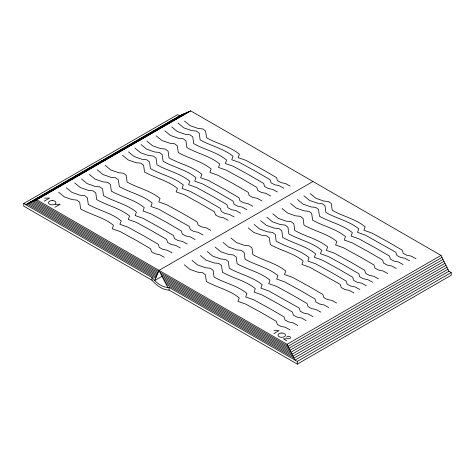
<?xml version="1.0" encoding="UTF-8"?>
<svg xmlns="http://www.w3.org/2000/svg" width="475" height="475" viewBox="0 0 475 475"><rect width="100%" height="100%" fill="white"/><g stroke="black" fill="none" stroke-linecap="round" stroke-linejoin="round"><path stroke-width="0.71" d="M312.978 181.492L159.036 270.37L154.678 280.547A23.827 13.757 60 0 0 167.758 287.428L169.076 287.381L297.308 361.416L451.25 272.537L451.25 275.227L297.308 364.105L169.076 290.071A27.016 15.598 60 0 1 151.982 280.202L23.75 206.168L23.75 203.478L177.692 114.6L179.71 115.763L190.701 110.895L441.014 255.413L448.958 271.213L451.25 272.537M179.71 115.763L25.769 204.642L36.753 199.773L190.701 110.895M181.082 115.158L27.14 204.036L155.663 278.237M182.459 114.546L28.512 203.425L156.144 277.115M183.831 113.941L29.889 202.819L156.631 275.987M185.203 113.329L31.261 202.208L157.112 274.865M186.58 112.723L32.633 201.602L157.593 273.743M187.952 112.112L34.01 200.99L158.074 272.62M189.323 111.506L35.382 200.385L158.555 271.498M44.288 201.133L49.566 198.081L44.519 198.146M54.91 207.266L60.188 204.214L55.278 204.428M162.373 276.1L154.678 280.547L151.982 277.513L23.75 203.478M273.802 333.64L279.086 330.594L274.033 330.653M36.753 199.773L287.072 344.292L441.014 255.413M442.005 257.391L288.064 346.269L160.051 272.359M443.003 259.362L289.055 348.24L161.072 274.348M443.994 261.339L290.047 350.218L162.088 276.337M444.986 263.31L291.044 352.189L163.103 278.326M445.978 265.288L292.036 354.166L164.118 280.315M446.969 267.265L293.027 356.143L165.14 282.304M447.961 269.236L294.019 358.114L166.155 284.293M448.958 271.213L295.011 360.092L287.072 344.292M290.207 186.111L285.475 183.522L281.01 182.608L277.465 180.672L276.48 177.573L261.885 169.076L246.074 160.419L238.129 157.611L239.412 154.203C229.781 146.211 217.229 143.866 206.512 137.744L205.592 131.005L202.783 128.945L198.051 128.446L190.148 125.685L184.508 121.036M415.957 258.715L411.225 256.126L406.76 255.212L403.216 253.27L402.224 250.177L387.636 241.674L371.824 233.023L363.88 230.215L365.162 226.801C355.532 218.815 342.98 216.463 332.262 210.348L331.342 203.603L328.534 201.542L323.802 201.05L315.899 198.283L310.258 193.634M283.836 188.254L279.104 185.66L274.639 184.751L271.094 182.81L270.109 179.716L255.514 171.214L239.703 162.563L231.758 159.754L233.047 156.34C223.41 148.348 210.858 146.003 200.147 139.882L199.221 133.143L196.412 131.082L191.68 130.589L183.777 127.823L178.137 123.173M409.587 260.852L404.854 258.263L400.389 257.349L396.845 255.413L395.853 252.314L365.453 235.161L357.509 232.352L358.791 228.938C349.161 220.952 336.609 218.601 325.892 212.485L324.971 205.74L322.163 203.68L317.431 203.187L309.528 200.426L303.887 195.771M277.394 191.977L272.656 189.382L268.191 188.474L264.646 186.533L263.661 183.433L249.072 174.937L233.255 166.286L225.31 163.477L226.599 160.063C216.962 152.071 204.41 149.726 193.699 143.604L192.773 136.865L189.964 134.805L185.238 134.306L177.335 131.545L171.689 126.896M403.138 264.575L398.406 261.986L393.941 261.072L390.397 259.13L389.411 256.037L374.817 247.54L359.005 238.883L351.061 236.075L352.349 232.661C342.713 224.675 330.161 222.324 319.449 216.208L318.523 209.463L315.715 207.403L310.983 206.91L303.08 204.149L297.439 199.494M270.554 195.92L265.822 193.331L261.357 192.417L257.812 190.481L256.827 187.382L242.232 178.885L226.421 170.228L218.476 167.42L219.765 164.006C210.128 156.02 197.576 153.668 186.865 147.553L185.939 140.808L183.13 138.748L178.404 138.255L170.501 135.494L164.855 130.839M396.304 268.523L391.572 265.929L387.107 265.02L383.562 263.079L382.571 259.979L367.983 251.483L352.171 242.832L344.227 240.023L345.509 236.609C335.878 228.618 323.327 226.272 312.609 220.151L311.689 213.412L308.881 211.351L304.148 210.852L296.246 208.092L290.605 203.442M261.933 200.901L257.201 198.307L252.736 197.398L249.191 195.457L248.205 192.357L233.611 183.861L217.799 175.204L209.855 172.395L211.143 168.987C201.507 160.995 188.955 158.65 178.244 152.528L177.317 145.789L174.509 143.729L169.777 143.23L161.88 140.469L156.233 135.82M387.683 273.499L382.951 270.91L378.486 269.996L374.941 268.054L373.95 264.961L359.361 256.464L343.55 247.808L335.605 244.999L336.888 241.585C327.257 233.599 314.705 231.248 303.988 225.132L303.068 218.387L300.259 216.327L295.527 215.834L287.624 213.067L281.984 208.418M252.694 206.233L247.956 203.644L243.491 202.73L239.946 200.794L238.961 197.695L224.372 189.198L208.555 180.542L200.616 177.733L201.899 174.319C192.268 166.333 179.71 163.982 168.999 157.866L168.073 151.127L165.264 149.061L160.538 148.568L152.635 145.807L146.989 141.152M378.438 278.837L373.706 276.242L369.241 275.334L365.697 273.392L364.711 270.299L350.122 261.796L334.305 253.145L326.361 250.337L327.649 246.923C318.012 238.931 305.461 236.586 294.749 230.464L293.823 223.725L291.015 221.665L286.288 221.172L278.386 218.405L272.739 213.756M246.786 209.641L242.054 207.053L237.589 206.138L234.044 204.203L233.059 201.103L218.47 192.607L202.653 183.95L194.708 181.141L195.997 177.727C186.36 169.741 173.808 167.39 163.097 161.274L162.171 154.535L159.362 152.469L154.636 151.976L146.733 149.215L141.087 144.56M372.537 282.245L367.804 279.65L363.339 278.742L359.795 276.8L358.809 273.701L344.215 265.204L328.403 256.553L320.459 253.745L321.741 250.331C312.111 242.339 299.559 239.994 288.848 233.872L287.921 227.133L285.113 225.073L280.381 224.58L272.478 221.813L266.837 217.164M240.653 213.186L235.921 210.597L231.456 209.683L227.911 207.741L226.919 204.648L212.331 196.145L196.519 187.494L188.575 184.686L189.857 181.272C180.227 173.286 167.675 170.935 156.958 164.819L156.037 158.074L153.229 156.014L148.497 155.521L140.594 152.754L134.953 148.105M366.403 285.784L361.665 283.195L357.2 282.281L353.661 280.345L352.67 277.246L338.081 268.749L322.264 260.092L314.325 257.284L315.608 253.87C305.977 245.884 293.425 243.533 282.708 237.417L281.782 230.678L278.973 228.612L274.247 228.119L266.344 225.358L260.698 220.709M234.127 216.95L229.395 214.362L224.93 213.447L221.386 211.512L220.4 208.412L205.806 199.916L189.994 191.259L182.05 188.45L183.332 185.036C173.702 177.05 161.15 174.699 150.433 168.583L149.512 161.844L146.704 159.778L141.972 159.285L134.069 156.524L128.428 151.869M359.878 289.554L355.146 286.959L350.681 286.051L347.136 284.109L346.144 281.016L331.556 272.513L315.744 263.863L307.8 261.054L309.082 257.64C299.452 249.648 286.9 247.303 276.183 241.181L275.257 234.442L272.454 232.382L267.722 231.889L259.819 229.122L254.178 224.473M228.226 220.358L223.493 217.77L219.028 216.855L215.484 214.92L214.492 211.82L199.904 203.324L184.092 194.667L176.148 191.858L177.43 188.444C167.8 180.458 155.248 178.107 144.531 171.992L143.61 165.252L140.802 163.186L136.07 162.693L128.167 159.933L122.526 155.277M353.976 292.962L349.238 290.368L344.773 289.459L341.234 287.517L340.242 284.424L309.837 267.271L301.898 264.462L303.181 261.048C293.55 253.056 280.998 250.711 270.281 244.589L269.355 237.85L266.546 235.79L261.82 235.297L253.917 232.53L248.271 227.881M210.829 230.405L206.091 227.816L201.626 226.902L198.087 224.966L197.095 221.867L182.507 213.37L166.689 204.713L158.751 201.905L160.033 198.491C150.403 190.505 137.851 188.153 127.134 182.038L126.207 175.293L123.399 173.232L118.673 172.74L110.77 169.979L105.123 165.324M336.579 303.008L331.841 300.414L327.376 299.505L323.831 297.564L322.846 294.464L308.257 285.968L292.44 277.311L284.495 274.502L285.784 271.094C276.147 263.103 263.595 260.757 252.884 254.636L251.958 247.897L249.149 245.836L244.423 245.338L236.52 242.577L230.874 237.928M202.985 234.935L198.247 232.34L193.782 231.432L190.237 229.49L189.252 226.397L158.846 209.243L150.902 206.435L152.19 203.021C142.553 195.029 130.002 192.684 119.29 186.568L118.364 179.823L115.556 177.763L110.829 177.27L102.927 174.503L97.28 169.854M328.73 307.533L323.997 304.944L319.532 304.03L315.988 302.094L315.002 298.995L300.408 290.498L284.596 281.841L276.652 279.033L277.94 275.619C268.304 267.633 255.752 265.282 245.041 259.166L244.114 252.427L241.306 250.361L236.574 249.868L228.677 247.107L223.03 242.452M195.059 239.507L190.327 236.918L185.862 236.004L182.317 234.068L181.331 230.969L166.737 222.472L150.925 213.815L142.981 211.007L144.263 207.593C134.633 199.607 122.081 197.256 111.37 191.14L110.443 184.395L107.635 182.335L102.903 181.842L95 179.081L89.359 174.426M320.809 312.111L316.077 309.516L311.612 308.608L308.067 306.666L307.076 303.567L292.487 295.07L276.676 286.419L268.731 283.611L270.014 280.197C260.383 272.205 247.831 269.859 237.114 263.738L236.194 256.999L233.385 254.938L228.653 254.44L220.75 251.679L215.11 247.03M187.215 244.037L182.483 241.448L178.018 240.534L174.473 238.592L173.482 235.499L158.893 227.002L143.082 218.346L135.137 215.537L136.42 212.123C126.789 204.137 114.237 201.786 103.52 195.67L102.6 188.925L99.792 186.865L95.059 186.372L87.157 183.611L81.516 178.956M312.966 316.635L308.228 314.046L303.762 313.138L300.224 311.196L299.232 308.097L268.826 290.943L260.888 288.135L262.17 284.727C252.54 276.735 239.988 274.39 229.271 268.268L228.344 261.529L225.536 259.469L220.81 258.97L212.907 256.209L207.26 251.56M180.381 247.986L175.643 245.391L171.178 244.482L167.639 242.541L166.648 239.442L152.059 230.945L136.242 222.294L128.303 219.486L129.586 216.072C119.955 208.08 107.403 205.734 96.686 199.613L95.76 192.874L92.952 190.813L88.225 190.315L80.323 187.554L74.676 182.905M306.132 320.583L301.393 317.995L296.928 317.08L293.384 315.145L292.398 312.045L277.81 303.549L261.992 294.892L254.054 292.083L255.336 288.669C245.706 280.683 233.148 278.332 222.437 272.217L221.51 265.472L218.702 263.411L213.976 262.918L206.073 260.158L200.426 255.502M171.992 252.825L167.259 250.236L162.794 249.322L159.25 247.386L158.258 244.287L143.67 235.79L127.858 227.133L119.914 224.325L121.196 220.911C111.566 212.925 99.014 210.573 88.297 204.458L87.376 197.719L84.568 195.652L79.836 195.16L71.933 192.399L66.292 187.744M297.742 325.428L293.004 322.834L288.539 321.925L285 319.984L284.008 316.89L269.42 308.388L253.602 299.737L245.664 296.928L246.947 293.514C237.316 285.522 224.764 283.177 214.047 277.056L213.121 270.317L210.312 268.256L205.586 267.763L197.683 264.997L192.037 260.348M164.303 257.266L159.57 254.677L155.105 253.763L151.561 251.821L150.569 248.728L135.981 240.231L120.169 231.574L112.225 228.766L113.507 225.352C103.877 217.366 91.325 215.015 80.607 208.899L79.687 202.154L76.879 200.094L72.147 199.601L64.244 196.84L58.603 192.185M290.053 329.864L285.315 327.275L280.85 326.361L277.311 324.425L276.319 321.326L261.731 312.829L245.913 304.172L237.975 301.364L239.257 297.956C229.627 289.964 217.075 287.618 206.358 281.497L205.432 274.758L202.623 272.697L197.897 272.199L189.994 269.438L184.348 264.789M286.657 340.735L283.391 338.853L288.539 338.681A1.977 1.14 0 0 0 290.51 337.642A1.977 1.14 0 0 0 288.883 336.413A1.977 1.14 0 0 0 286.633 337.244M159.036 270.37L167.758 287.428M297.308 361.416L297.308 364.105M169.076 287.381L169.076 290.071M151.982 277.513L151.982 280.202M52.238 200.515L51.27 200.592A3.735 2.155 0 0 0 49.382 204.06A3.735 2.155 0 0 0 55.623 203.585A3.735 2.155 0 0 0 52.238 200.515M281.758 333.028L280.79 333.1A3.735 2.155 0 0 0 278.896 336.567A3.735 2.155 0 0 0 285.142 336.092A3.735 2.155 0 0 0 281.758 333.028"/></g></svg>
